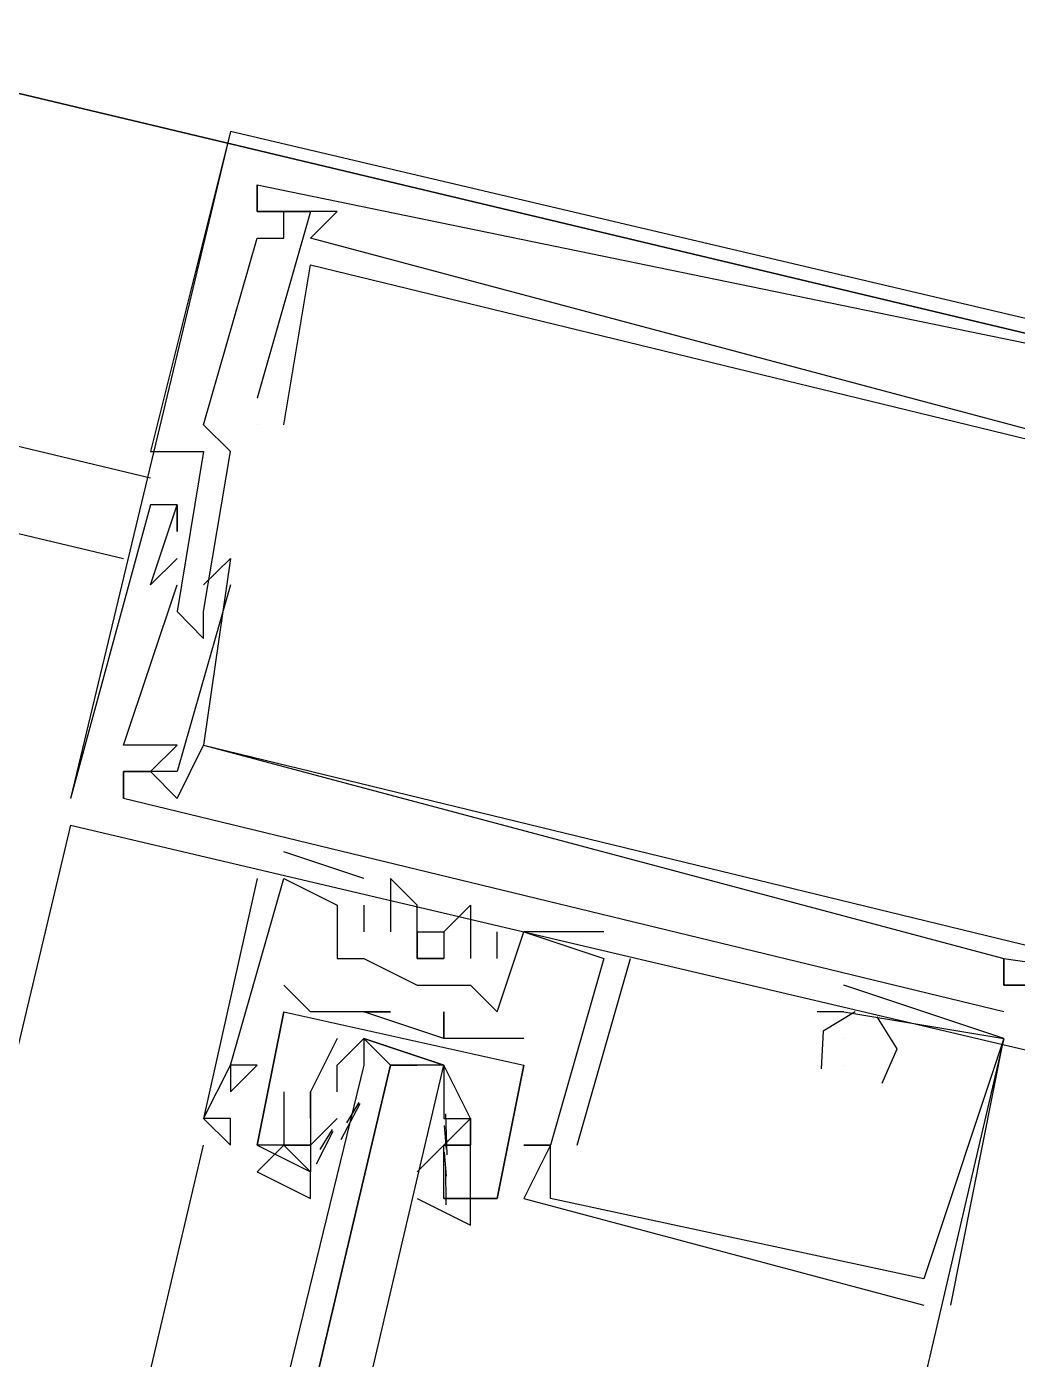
# Model space of a CAD drawing. Header units: feet. Extents: x -84 to 198, y -22 to 181.
# Drawn here: x 123.525 to 124.02, y 90.084 to 90.75 of the extents above; entities that cross this region are included whole.
import ezdxf

# ---------------------------------------------------------------- set-up
doc = ezdxf.new("R2010")
doc.units = ezdxf.units.FT
doc.layers.add('A-LINEA', color=7, linetype='CONTINUOUS')
doc.layers.add('A-MURO-CONCRETO', color=8, linetype='CONTINUOUS')

msp = doc.modelspace()

# ---------------------------------------------------------------- linework, layer by layer
at = {"layer": 'A-LINEA'}
for p, q in [((123.5867, 90.5244), (120.8667, 91.1778)), ((120.8, 91.1378), (123.5733, 90.4844)), ((123.6267, 90.6978), (123.5467, 90.3644)), ((124.3067, 90.5378), (123.6267, 90.6978)), ((123.6267, 90.6978), (123.6267, 90.6978)), ((124.3067, 90.5378), (123.6267, 90.6978)), ((123.6267, 90.6978), (123.6267, 90.6978)), ((124.3067, 90.5378), (123.6267, 90.6978)), ((123.6267, 90.6978), (123.6267, 90.6978)), ((123.6267, 90.6844), (123.6267, 90.6844)), ((123.6267, 90.6844), (123.6267, 90.6844)), ((123.6267, 90.6844), (123.6267, 90.6844)), ((123.64, 90.6711), (123.64, 90.6711)), ((123.64, 90.6711), (123.64, 90.6711)), ((123.64, 90.6711), (123.64, 90.6711)), ((123.64, 90.6711), (123.64, 90.6711)), ((123.64, 90.6711), (123.64, 90.6711)), ((123.64, 90.6711), (123.64, 90.6711)), ((123.6533, 90.6711), (123.6533, 90.6711)), ((123.6533, 90.6711), (123.6533, 90.6711)), ((123.6533, 90.6711), (123.6533, 90.6711)), ((123.6533, 90.6711), (123.6533, 90.6711)), ((123.6533, 90.6711), (123.6533, 90.6711)), ((123.6533, 90.6711), (123.6533, 90.6711)), ((123.64, 90.6578), (123.64, 90.6578)), ((123.64, 90.6578), (123.64, 90.6578)), ((123.64, 90.6578), (123.64, 90.6578)), ((123.64, 90.6578), (123.64, 90.6578)), ((123.64, 90.6578), (123.64, 90.6578)), ((123.64, 90.6578), (123.64, 90.6578)), ((123.68, 90.6578), (123.6533, 90.6578)), ((123.6533, 90.6578), (123.6533, 90.6578)), ((123.6533, 90.6578), (123.6533, 90.6578)), ((123.68, 90.6578), (123.6533, 90.6578)), ((123.6533, 90.6578), (123.6533, 90.6578)), ((123.6533, 90.6578), (123.6533, 90.6578)), ((123.68, 90.6578), (123.6533, 90.6578)), ((123.6533, 90.6578), (123.6533, 90.6578)), ((123.6533, 90.6578), (123.6533, 90.6578)), ((123.6667, 90.6578), (123.6667, 90.6578)), ((123.6667, 90.6578), (123.6667, 90.6578)), ((123.6667, 90.6578), (123.6667, 90.6578)), ((123.6667, 90.6578), (123.6667, 90.6578)), ((123.6667, 90.6578), (123.6667, 90.6578)), ((123.6667, 90.6578), (123.6667, 90.6578)), ((123.68, 90.6578), (123.68, 90.6578)), ((123.68, 90.6578), (123.68, 90.6578)), ((123.68, 90.6578), (123.68, 90.6578)), ((123.64, 90.6444), (123.64, 90.6444)), ((123.64, 90.6444), (123.64, 90.6444)), ((123.64, 90.6444), (123.64, 90.6444)), ((123.6533, 90.6444), (123.6533, 90.6444)), ((123.6533, 90.6444), (123.6533, 90.6444)), ((123.6533, 90.6444), (123.6533, 90.6444)), ((123.6667, 90.6444), (123.6667, 90.6444)), ((123.6667, 90.6444), (123.6667, 90.6444)), ((123.6667, 90.6444), (123.6667, 90.6444)), ((123.6667, 90.6311), (123.6667, 90.6311)), ((123.6667, 90.6311), (123.6667, 90.6311)), ((123.6667, 90.6311), (123.6667, 90.6311)), ((123.64, 90.5644), (123.64, 90.5644)), ((123.64, 90.5644), (123.64, 90.5644)), ((123.64, 90.5644), (123.64, 90.5644)), ((123.6133, 90.5511), (123.6133, 90.5511)), ((123.6133, 90.5511), (123.6133, 90.5511)), ((123.6133, 90.5511), (123.6133, 90.5511)), ((123.64, 90.5511), (123.64, 90.5511)), ((123.64, 90.5511), (123.64, 90.5511)), ((123.64, 90.5511), (123.64, 90.5511)), ((123.64, 90.5511), (123.64, 90.5511)), ((123.64, 90.5511), (123.64, 90.5511)), ((123.64, 90.5511), (123.64, 90.5511)), ((123.6533, 90.5511), (123.6533, 90.5511)), ((123.6533, 90.5511), (123.6533, 90.5511)), ((123.6533, 90.5511), (123.6533, 90.5511)), ((123.5867, 90.5378), (123.5867, 90.5378)), ((123.5867, 90.5378), (123.5867, 90.5378)), ((123.5867, 90.5378), (123.5867, 90.5378)), ((123.6133, 90.5378), (123.6133, 90.5378)), ((123.6133, 90.5378), (123.6133, 90.5378)), ((123.6133, 90.5378), (123.6133, 90.5378)), ((123.6267, 90.5378), (123.6267, 90.5378)), ((123.6267, 90.5378), (123.6267, 90.5378)), ((123.6267, 90.5378), (123.6267, 90.5378)), ((123.5867, 90.5111), (123.5867, 90.5111)), ((123.5867, 90.5111), (123.5867, 90.5111)), ((123.5867, 90.5111), (123.5867, 90.5111)), ((123.6, 90.5111), (123.6, 90.5111)), ((123.6, 90.5111), (123.6, 90.5111)), ((123.6, 90.5111), (123.6, 90.5111)), ((123.6, 90.5111), (123.6, 90.5111)), ((123.6, 90.5111), (123.6, 90.5111)), ((123.6, 90.5111), (123.6, 90.5111)), ((123.6, 90.4978), (123.6, 90.4978)), ((123.6, 90.4978), (123.6, 90.4978)), ((123.6, 90.4978), (123.6, 90.4978)), ((123.6, 90.4844), (123.6, 90.4844)), ((123.6, 90.4844), (123.6, 90.4844)), ((123.6, 90.4844), (123.6, 90.4844)), ((123.6267, 90.4844), (123.6267, 90.4844)), ((123.6267, 90.4844), (123.6267, 90.4844)), ((123.6267, 90.4844), (123.6267, 90.4844)), ((123.5867, 90.4711), (123.5867, 90.4711)), ((123.5867, 90.4711), (123.5867, 90.4711)), ((123.5867, 90.4711), (123.5867, 90.4711)), ((123.6, 90.4711), (123.6, 90.4711)), ((123.6, 90.4711), (123.6, 90.4711)), ((123.6, 90.4711), (123.6, 90.4711)), ((123.6133, 90.4711), (123.6133, 90.4711)), ((123.6133, 90.4711), (123.6133, 90.4711)), ((123.6133, 90.4711), (123.6133, 90.4711)), ((123.6267, 90.4711), (123.6267, 90.4711)), ((123.6267, 90.4711), (123.6267, 90.4711)), ((123.6267, 90.4711), (123.6267, 90.4711)), ((123.6, 90.4578), (123.6, 90.4578)), ((123.6, 90.4578), (123.6, 90.4578)), ((123.6, 90.4578), (123.6, 90.4578)), ((123.6133, 90.4578), (123.6133, 90.4578)), ((123.6133, 90.4578), (123.6133, 90.4578)), ((123.6133, 90.4578), (123.6133, 90.4578)), ((123.6133, 90.4444), (123.6133, 90.4444)), ((123.6133, 90.4444), (123.6133, 90.4444)), ((123.6133, 90.4444), (123.6133, 90.4444)), ((123.5733, 90.3911), (123.5733, 90.3911)), ((123.5733, 90.3911), (123.5733, 90.3911)), ((123.5733, 90.3911), (123.5733, 90.3911)), ((123.5867, 90.3911), (123.5867, 90.3911)), ((123.5867, 90.3911), (123.5867, 90.3911)), ((123.5867, 90.3911), (123.5867, 90.3911)), ((123.6, 90.3911), (123.6, 90.3911)), ((123.6, 90.3911), (123.6, 90.3911)), ((123.6, 90.3911), (123.6, 90.3911)), ((123.6133, 90.3911), (123.6133, 90.3911)), ((123.6133, 90.3911), (123.6133, 90.3911)), ((123.6133, 90.3911), (123.6133, 90.3911)), ((123.6133, 90.3911), (123.6133, 90.3911)), ((123.6133, 90.3911), (123.6133, 90.3911)), ((123.6133, 90.3911), (123.6133, 90.3911)), ((123.5733, 90.3778), (123.5733, 90.3778)), ((123.5733, 90.3778), (123.5733, 90.3778)), ((123.5733, 90.3778), (123.5733, 90.3778)), ((123.5733, 90.3778), (123.5733, 90.3778)), ((123.5733, 90.3778), (123.5733, 90.3778)), ((123.5733, 90.3778), (123.5733, 90.3778)), ((123.5733, 90.3778), (123.5733, 90.3778)), ((123.5733, 90.3778), (123.5733, 90.3778)), ((123.5733, 90.3778), (123.5733, 90.3778)), ((123.5867, 90.3778), (123.5867, 90.3778)), ((123.5867, 90.3778), (123.5867, 90.3778)), ((123.5867, 90.3778), (123.5867, 90.3778)), ((123.5867, 90.3778), (123.5867, 90.3778)), ((123.5867, 90.3778), (123.5867, 90.3778)), ((123.5867, 90.3778), (123.5867, 90.3778)), ((123.6, 90.3778), (123.6, 90.3778)), ((123.6, 90.3778), (123.6, 90.3778)), ((123.6, 90.3778), (123.6, 90.3778)), ((123.5467, 90.3644), (123.5467, 90.3644)), ((123.5467, 90.3644), (123.5467, 90.3644)), ((123.5467, 90.3644), (123.5467, 90.3644)), ((123.5733, 90.3644), (123.5733, 90.3644)), ((124.0133, 90.2578), (123.5733, 90.3644)), ((123.5733, 90.3644), (123.5733, 90.3644)), ((124.0133, 90.2578), (123.5733, 90.3644)), ((123.5733, 90.3644), (123.5733, 90.3644)), ((124.0133, 90.2578), (123.5733, 90.3644)), ((123.6, 90.3644), (123.6, 90.3644)), ((123.6, 90.3644), (123.6, 90.3644)), ((123.6, 90.3644), (123.6, 90.3644)), ((123.5467, 90.3511), (121.88, 83.3378)), ((123.5467, 90.3511), (124.2267, 90.1911)), ((123.5467, 90.3511), (123.5467, 90.3511)), ((123.5467, 90.3511), (124.2267, 90.1911)), ((123.5467, 90.3511), (123.5467, 90.3511)), ((123.5467, 90.3511), (124.2267, 90.1911)), ((123.5467, 90.3511), (123.5467, 90.3511)), ((123.6933, 90.3244), (123.6533, 90.3378)), ((123.6533, 90.3378), (123.6533, 90.3378)), ((123.6933, 90.3244), (123.6533, 90.3378)), ((123.6533, 90.3378), (123.6533, 90.3378)), ((123.6933, 90.3244), (123.6533, 90.3378)), ((123.6533, 90.3378), (123.6533, 90.3378)), ((123.64, 90.3244), (123.64, 90.3244)), ((123.64, 90.3244), (123.64, 90.3244)), ((123.64, 90.3244), (123.64, 90.3244)), ((123.6533, 90.3244), (123.6533, 90.3244)), ((123.6533, 90.3244), (123.6533, 90.3244)), ((123.6533, 90.3244), (123.6533, 90.3244)), ((123.6533, 90.3244), (123.6533, 90.3244)), ((123.6533, 90.3244), (123.6533, 90.3244)), ((123.6533, 90.3244), (123.6533, 90.3244)), ((123.6933, 90.3244), (123.6933, 90.3244)), ((123.6933, 90.3244), (123.6933, 90.3244)), ((123.6933, 90.3244), (123.6933, 90.3244)), ((123.7067, 90.3244), (123.7067, 90.3244)), ((123.7067, 90.3244), (123.7067, 90.3244)), ((123.7067, 90.3244), (123.7067, 90.3244)), ((123.68, 90.3111), (123.68, 90.3111)), ((123.68, 90.3111), (123.68, 90.3111)), ((123.68, 90.3111), (123.68, 90.3111)), ((123.68, 90.3111), (123.68, 90.3111)), ((123.68, 90.3111), (123.68, 90.3111)), ((123.68, 90.3111), (123.68, 90.3111)), ((123.6933, 90.3111), (123.6933, 90.3111)), ((123.6933, 90.3111), (123.6933, 90.3111)), ((123.6933, 90.3111), (123.6933, 90.3111)), ((123.72, 90.3111), (123.72, 90.3111)), ((123.72, 90.3111), (123.72, 90.3111)), ((123.72, 90.3111), (123.72, 90.3111)), ((123.7467, 90.3111), (123.7467, 90.3111)), ((123.7467, 90.3111), (123.7467, 90.3111)), ((123.7467, 90.3111), (123.7467, 90.3111)), ((123.6933, 90.2978), (123.6933, 90.2978)), ((123.6933, 90.2978), (123.6933, 90.2978)), ((123.6933, 90.2978), (123.6933, 90.2978)), ((123.7067, 90.2978), (123.7067, 90.2978)), ((123.7067, 90.2978), (123.7067, 90.2978)), ((123.7067, 90.2978), (123.7067, 90.2978)), ((123.72, 90.2978), (123.72, 90.2978)), ((123.72, 90.2978), (123.72, 90.2978)), ((123.72, 90.2978), (123.72, 90.2978)), ((123.7333, 90.2978), (123.7333, 90.2978)), ((123.7333, 90.2978), (123.7333, 90.2978)), ((123.7333, 90.2978), (123.7333, 90.2978)), ((123.76, 90.2844), (123.76, 90.2978)), ((123.76, 90.2978), (123.76, 90.2978)), ((123.76, 90.2844), (123.76, 90.2978)), ((123.76, 90.2978), (123.76, 90.2978)), ((123.76, 90.2844), (123.76, 90.2978)), ((123.76, 90.2978), (123.76, 90.2978)), ((123.7733, 90.2978), (123.7733, 90.2978)), ((123.7733, 90.2978), (123.7733, 90.2978)), ((123.7733, 90.2978), (123.7733, 90.2978)), ((123.7733, 90.2978), (123.7733, 90.2978)), ((123.7733, 90.2978), (123.7733, 90.2978)), ((123.7733, 90.2978), (123.7733, 90.2978)), ((123.8133, 90.2978), (123.8133, 90.2978)), ((123.8133, 90.2978), (123.8133, 90.2978)), ((123.8133, 90.2978), (123.8133, 90.2978)), ((123.68, 90.2844), (123.68, 90.2844)), ((123.68, 90.2844), (123.68, 90.2844)), ((123.68, 90.2844), (123.68, 90.2844)), ((123.6933, 90.2844), (123.6933, 90.2844)), ((123.6933, 90.2844), (123.6933, 90.2844)), ((123.6933, 90.2844), (123.6933, 90.2844)), ((123.72, 90.2844), (123.72, 90.2844)), ((123.72, 90.2844), (123.72, 90.2844)), ((123.72, 90.2844), (123.72, 90.2844)), ((123.7467, 90.2844), (123.7467, 90.2844)), ((123.7467, 90.2844), (123.7467, 90.2844)), ((123.7467, 90.2844), (123.7467, 90.2844)), ((123.76, 90.2844), (123.76, 90.2844)), ((123.76, 90.2844), (123.76, 90.2844)), ((123.76, 90.2844), (123.76, 90.2844)), ((123.8, 90.1911), (123.8267, 90.2844)), ((123.8, 90.1911), (123.8267, 90.2844)), ((123.8, 90.1911), (123.8267, 90.2844)), ((123.8133, 90.2844), (123.8133, 90.2844)), ((123.8133, 90.2844), (123.8133, 90.2844)), ((123.8133, 90.2844), (123.8133, 90.2844)), ((123.8133, 90.2844), (123.8133, 90.2844)), ((123.8133, 90.2844), (123.8133, 90.2844)), ((123.8133, 90.2844), (123.8133, 90.2844)), ((123.8267, 90.2844), (123.8267, 90.2844)), ((123.8267, 90.2844), (123.8267, 90.2844)), ((123.8267, 90.2844), (123.8267, 90.2844)), ((124.0133, 90.2844), (124.0133, 90.2844)), ((124.0133, 90.2844), (124.0133, 90.2844)), ((124.0133, 90.2844), (124.0133, 90.2844)), ((124.0133, 90.2844), (124.0133, 90.2844)), ((124.0133, 90.2844), (124.0133, 90.2844)), ((124.0133, 90.2844), (124.0133, 90.2844)), ((124.0133, 90.2844), (124.0133, 90.2844)), ((124.0133, 90.2844), (124.0133, 90.2844)), ((124.0133, 90.2844), (124.0133, 90.2844)), ((124.0133, 90.2844), (124.0133, 90.2844)), ((124.0133, 90.2844), (124.0133, 90.2844)), ((124.0133, 90.2844), (124.0133, 90.2844)), ((123.6533, 90.2711), (123.6533, 90.2711)), ((123.6533, 90.2711), (123.6533, 90.2711)), ((123.72, 90.2711), (123.72, 90.2711)), ((123.72, 90.2711), (123.72, 90.2711)), ((123.72, 90.2711), (123.72, 90.2711)), ((123.7467, 90.2711), (123.7467, 90.2711)), ((123.7467, 90.2711), (123.7467, 90.2711)), ((123.7467, 90.2711), (123.7467, 90.2711)), ((123.9333, 90.2711), (123.9333, 90.2711)), ((123.9333, 90.2711), (123.9333, 90.2711)), ((123.9333, 90.2711), (123.9333, 90.2711)), ((124.0133, 90.2711), (124.0133, 90.2711)), ((124.0133, 90.2711), (124.0133, 90.2711)), ((124.0133, 90.2711), (124.0133, 90.2711)), ((124.0133, 90.2711), (124.0133, 90.2711)), ((124.0133, 90.2711), (124.0133, 90.2711)), ((124.0133, 90.2711), (124.0133, 90.2711)), ((124.0133, 90.2711), (124.0133, 90.2711)), ((124.0133, 90.2711), (124.0133, 90.2711)), ((124.0133, 90.2711), (124.0133, 90.2711)), ((123.6533, 90.2578), (123.6533, 90.2578)), ((123.6533, 90.2578), (123.6533, 90.2578)), ((123.6667, 90.2578), (123.6667, 90.2578)), ((123.6667, 90.2578), (123.6667, 90.2578)), ((123.68, 90.2578), (123.68, 90.2578)), ((123.68, 90.2578), (123.68, 90.2578)), ((123.6933, 90.2578), (123.6933, 90.2578)), ((123.6933, 90.2578), (123.6933, 90.2578)), ((123.6933, 90.2578), (123.6933, 90.2578)), ((123.6933, 90.2578), (123.6933, 90.2578)), ((123.7067, 90.2578), (123.7067, 90.2578)), ((123.7067, 90.2578), (123.7067, 90.2578)), ((123.7333, 90.2578), (123.7333, 90.2578)), ((123.7333, 90.2578), (123.7333, 90.2578)), ((123.76, 90.2578), (123.76, 90.2578)), ((123.76, 90.2578), (123.76, 90.2578)), ((123.76, 90.2578), (123.76, 90.2578)), ((123.9333, 90.2578), (123.92, 90.2578)), ((123.92, 90.2578), (123.92, 90.2578)), ((123.9333, 90.2578), (123.92, 90.2578)), ((123.92, 90.2578), (123.92, 90.2578)), ((123.9333, 90.2578), (123.92, 90.2578)), ((123.92, 90.2578), (123.92, 90.2578)), ((123.9333, 90.2578), (123.9333, 90.2578)), ((123.9333, 90.2578), (123.9333, 90.2578)), ((123.9333, 90.2578), (123.9333, 90.2578)), ((123.9333, 90.2578), (123.9333, 90.2578)), ((123.9333, 90.2578), (123.9333, 90.2578)), ((123.9333, 90.2578), (123.9333, 90.2578)), ((124.0133, 90.2578), (124.0133, 90.2578)), ((124.0133, 90.2578), (124.0133, 90.2578)), ((124.0133, 90.2578), (124.0133, 90.2578)), ((123.7333, 90.2444), (123.7333, 90.2444)), ((123.7333, 90.2444), (123.7333, 90.2444)), ((123.7333, 90.2444), (123.7333, 90.2444)), ((123.7333, 90.2444), (123.7333, 90.2444)), ((123.76, 90.2444), (123.76, 90.2444)), ((123.76, 90.2444), (123.76, 90.2444)), ((123.7733, 90.2444), (123.7733, 90.2444)), ((123.7733, 90.2444), (123.7733, 90.2444)), ((123.9333, 90.2444), (123.9333, 90.2444)), ((123.9333, 90.2444), (123.9333, 90.2444)), ((123.9333, 90.2444), (123.9333, 90.2444)), ((124.0133, 90.2444), (124.0133, 90.2444)), ((124.0133, 90.2444), (124.0133, 90.2444)), ((124.0133, 90.2444), (124.0133, 90.2444)), ((124.0133, 90.2444), (124.0133, 90.2444)), ((124.0133, 90.2444), (124.0133, 90.2444)), ((124.0133, 90.2444), (124.0133, 90.2444)), ((123.6267, 90.2311), (123.6267, 90.2311)), ((123.6267, 90.2311), (123.6267, 90.2311)), ((123.6267, 90.2311), (123.6267, 90.2311)), ((123.6267, 90.2311), (123.6267, 90.2311)), ((123.6267, 90.2311), (123.6267, 90.2311)), ((123.6267, 90.2311), (123.6267, 90.2311)), ((123.64, 90.2311), (123.64, 90.2311)), ((123.64, 90.2311), (123.64, 90.2311)), ((123.64, 90.2311), (123.64, 90.2311)), ((123.68, 90.2311), (123.68, 90.2311)), ((123.7067, 90.2311), (123.72, 90.2311)), ((123.7733, 90.2311), (123.7733, 90.2311)), ((123.7733, 90.2311), (123.7733, 90.2311)), ((123.7733, 90.2311), (123.7733, 90.2311)), ((123.7733, 90.2311), (123.7733, 90.2311)), ((123.92, 90.2311), (123.92, 90.2311)), ((123.92, 90.2311), (123.92, 90.2311)), ((123.92, 90.2311), (123.92, 90.2311)), ((123.92, 90.2311), (123.92, 90.2311)), ((123.92, 90.2311), (123.92, 90.2311)), ((123.92, 90.2311), (123.92, 90.2311)), ((123.9333, 90.2311), (123.9333, 90.2311)), ((123.9333, 90.2311), (123.9333, 90.2311)), ((123.9333, 90.2311), (123.9333, 90.2311)), ((123.9333, 90.2311), (123.9333, 90.2311)), ((123.9333, 90.2311), (123.9333, 90.2311)), ((123.9333, 90.2311), (123.9333, 90.2311)), ((123.6267, 90.2178), (123.6267, 90.2178)), ((123.6267, 90.2178), (123.6267, 90.2178)), ((123.6267, 90.2178), (123.6267, 90.2178)), ((123.6533, 90.2178), (123.6533, 90.2178)), ((123.6533, 90.2178), (123.6533, 90.2178)), ((123.6667, 90.2044), (123.6667, 90.2178)), ((123.6667, 90.2178), (123.6667, 90.2178)), ((123.6667, 90.2044), (123.6667, 90.2178)), ((123.6667, 90.2178), (123.6667, 90.2178)), ((123.7333, 90.2178), (123.7333, 90.2178)), ((123.682, 90.1939), (123.6916, 90.2119)), ((123.6848, 90.2022), (123.6911, 90.2124)), ((123.6133, 90.2044), (123.6133, 90.2044)), ((123.6133, 90.2044), (123.6133, 90.2044)), ((123.6133, 90.2044), (123.6133, 90.2044)), ((123.6133, 90.2044), (123.6133, 90.2044)), ((123.6133, 90.2044), (123.6133, 90.2044)), ((123.6133, 90.2044), (123.6133, 90.2044)), ((123.6267, 90.2044), (123.6267, 90.2044)), ((123.6267, 90.2044), (123.6267, 90.2044)), ((123.6267, 90.2044), (123.6267, 90.2044)), ((123.6667, 90.2044), (123.6667, 90.2044)), ((123.6667, 90.1911), (123.68, 90.2044)), ((123.6667, 90.2044), (123.6667, 90.2044)), ((123.68, 90.2044), (123.68, 90.2044)), ((123.7333, 90.2044), (123.7333, 90.2044)), ((123.7333, 90.2044), (123.7333, 90.2044)), ((123.7342, 90.2068), (123.7348, 90.1863)), ((123.7467, 90.2044), (123.7467, 90.2044)), ((123.7467, 90.2044), (123.7467, 90.2044)), ((123.7467, 90.2044), (123.7467, 90.2044)), ((123.7467, 90.2044), (123.7467, 90.2044)), ((123.6697, 90.1818), (123.6781, 90.1981)), ((123.6715, 90.1889), (123.6777, 90.199)), ((123.7335, 90.2009), (123.7345, 90.1891)), ((123.2267, 88.5511), (123.6133, 90.1911)), ((123.6267, 90.1911), (123.6267, 90.1911)), ((123.6267, 90.1911), (123.6267, 90.1911)), ((123.6267, 90.1911), (123.6267, 90.1911)), ((123.64, 90.1911), (123.64, 90.1911)), ((123.64, 90.1911), (123.64, 90.1911)), ((123.64, 90.1911), (123.64, 90.1911)), ((123.64, 90.1911), (123.64, 90.1911)), ((123.6533, 90.1911), (123.6533, 90.1911)), ((123.6533, 90.1911), (123.6533, 90.1911)), ((123.6667, 90.1911), (123.6667, 90.1911)), ((123.6667, 90.1911), (123.6667, 90.1911)), ((123.7333, 90.1911), (123.72, 90.1778)), ((123.72, 90.1911), (123.72, 90.1911)), ((123.7333, 90.1911), (123.7333, 90.1911)), ((123.7333, 90.1911), (123.7333, 90.1911)), ((123.7467, 90.1911), (123.7467, 90.1911)), ((123.7467, 90.1911), (123.7467, 90.1911)), ((123.7733, 90.1911), (123.7733, 90.1911)), ((123.7733, 90.1911), (123.7733, 90.1911)), ((123.7733, 90.1911), (123.7733, 90.1911)), ((123.7867, 90.1911), (123.7867, 90.1911)), ((123.7867, 90.1911), (123.7867, 90.1911)), ((123.7867, 90.1911), (123.7867, 90.1911)), ((123.7867, 90.1911), (123.7867, 90.1911)), ((123.7867, 90.1911), (123.7867, 90.1911)), ((123.7867, 90.1911), (123.7867, 90.1911)), ((123.7867, 90.1911), (123.7867, 90.1911)), ((123.7867, 90.1911), (123.7867, 90.1911)), ((123.7867, 90.1911), (123.7867, 90.1911)), ((123.8, 90.1911), (123.8, 90.1911)), ((123.8, 90.1911), (123.8, 90.1911)), ((123.8, 90.1911), (123.8, 90.1911)), ((123.7335, 90.1876), (123.7345, 90.1757)), ((123.6667, 90.1778), (123.6667, 90.1778)), ((123.6667, 90.1778), (123.6667, 90.1778)), ((123.7333, 90.1778), (123.7333, 90.1778)), ((123.7333, 90.1778), (123.7333, 90.1778)), ((123.7341, 90.1796), (123.7344, 90.1613)), ((123.7333, 90.1644), (123.7333, 90.1644)), ((123.7333, 90.1644), (123.7333, 90.1644)), ((123.7467, 90.1644), (123.7467, 90.1644)), ((123.7467, 90.1644), (123.7467, 90.1644)), ((123.76, 90.1644), (123.76, 90.1644)), ((123.76, 90.1644), (123.76, 90.1644)), ((123.76, 90.1644), (123.76, 90.1644)), ((123.76, 90.1644), (123.76, 90.1644)), ((123.7733, 90.1644), (123.7733, 90.1644)), ((123.7733, 90.1644), (123.7733, 90.1644)), ((123.7733, 90.1644), (123.7733, 90.1644)), ((123.7867, 90.1644), (123.7867, 90.1644)), ((123.7867, 90.1644), (123.7867, 90.1644)), ((123.7867, 90.1644), (123.7867, 90.1644)), ((123.9733, 90.1244), (123.9733, 90.1244)), ((123.9733, 90.1244), (123.9733, 90.1244)), ((123.9733, 90.1244), (123.9733, 90.1244)), ((123.9733, 90.1111), (123.9733, 90.1111)), ((123.9733, 90.1111), (123.9733, 90.1111)), ((123.9733, 90.1111), (123.9733, 90.1111)), ((123.9867, 90.1111), (123.9867, 90.1111)), ((123.9867, 90.1111), (123.9867, 90.1111)), ((123.9867, 90.1111), (123.9867, 90.1111))]:
    msp.add_line(p, q, dxfattribs=at)
for points in [[(124.44, 90.4978), (124.7867, 91.9644), (121.3733, 92.7644), (121.0267, 91.3111), (124.44, 90.4978)], [(123.6267, 90.6978), (123.5867, 90.5378), (123.6133, 90.5378), (123.6, 90.4578), (123.6133, 90.4444), (123.6133, 90.4578), (123.6267, 90.5378), (123.6133, 90.5511), (123.64, 90.6444), (123.6533, 90.6444), (123.6533, 90.6578), (123.64, 90.6578), (123.64, 90.6711), (124.0933, 90.5778)], [(123.6267, 90.6978), (123.5867, 90.5378), (123.6133, 90.5378), (123.6, 90.4578), (123.6133, 90.4444), (123.6133, 90.4578), (123.6267, 90.5378), (123.6133, 90.5511), (123.64, 90.6444), (123.6533, 90.6444), (123.6533, 90.6578), (123.64, 90.6578), (123.64, 90.6711), (124.0933, 90.5778)], [(123.6267, 90.6978), (123.5867, 90.5378), (123.6133, 90.5378), (123.6, 90.4578), (123.6133, 90.4444), (123.6133, 90.4578), (123.6267, 90.5378), (123.6133, 90.5511), (123.64, 90.6444), (123.6533, 90.6444), (123.6533, 90.6578), (123.64, 90.6578), (123.64, 90.6711), (124.0933, 90.5778)], [(123.64, 90.6711), (123.64, 90.6578), (123.6667, 90.6578), (123.64, 90.5644)], [(123.64, 90.6711), (123.64, 90.6578), (123.6667, 90.6578), (123.64, 90.5644)], [(123.64, 90.6711), (123.64, 90.6578), (123.6667, 90.6578), (123.64, 90.5644)], [(124.0667, 90.5378), (123.6667, 90.6444), (123.68, 90.6578)], [(124.0667, 90.5378), (123.6667, 90.6444), (123.68, 90.6578)], [(124.0667, 90.5378), (123.6667, 90.6444), (123.68, 90.6578)], [(123.6533, 90.5511), (123.6667, 90.6311), (124.16, 90.5111), (124.1467, 90.4311), (124.1467, 90.4311), (124.16, 90.4311)], [(123.6533, 90.5511), (123.6667, 90.6311), (124.16, 90.5111), (124.1467, 90.4311), (124.1467, 90.4311), (124.16, 90.4311)], [(123.6533, 90.5511), (123.6667, 90.6311), (124.16, 90.5111), (124.1467, 90.4311), (124.1467, 90.4311), (124.16, 90.4311)], [(123.6133, 90.4711), (123.6267, 90.4844), (123.6133, 90.3911), (124.1067, 90.2711), (124.1333, 90.3644), (124.1333, 90.3644), (124.1333, 90.3511), (124.12, 90.2711), (124.1067, 90.2444), (124.12, 90.2711), (124.1867, 90.5511)], [(123.6133, 90.4711), (123.6267, 90.4844), (123.6133, 90.3911), (124.1067, 90.2711), (124.1333, 90.3644), (124.1333, 90.3644), (124.1333, 90.3511), (124.12, 90.2711), (124.1067, 90.2444), (124.12, 90.2711), (124.1867, 90.5511)], [(123.6133, 90.4711), (123.6267, 90.4844), (123.6133, 90.3911), (124.1067, 90.2711), (124.1333, 90.3644), (124.1333, 90.3644), (124.1333, 90.3511), (124.12, 90.2711), (124.1067, 90.2444), (124.12, 90.2711), (124.1867, 90.5511)], [(123.6, 90.4844), (123.5867, 90.4711), (123.6, 90.5111), (123.6, 90.4978), (123.6, 90.5111), (123.5867, 90.5111), (123.5467, 90.3644)], [(123.6, 90.4844), (123.5867, 90.4711), (123.6, 90.5111), (123.6, 90.4978), (123.6, 90.5111), (123.5867, 90.5111), (123.5467, 90.3644)], [(123.6, 90.4844), (123.5867, 90.4711), (123.6, 90.5111), (123.6, 90.4978), (123.6, 90.5111), (123.5867, 90.5111), (123.5467, 90.3644)], [(123.6267, 90.4711), (123.6, 90.3778), (123.5733, 90.3778), (123.5733, 90.3644), (123.5733, 90.3778)], [(123.6, 90.3911), (123.5733, 90.3911), (123.6, 90.4711)], [(123.6267, 90.4711), (123.6, 90.3778), (123.5733, 90.3778), (123.5733, 90.3644), (123.5733, 90.3778)], [(123.6, 90.3911), (123.5733, 90.3911), (123.6, 90.4711)], [(123.6267, 90.4711), (123.6, 90.3778), (123.5733, 90.3778), (123.5733, 90.3644), (123.5733, 90.3778)], [(123.6, 90.3911), (123.5733, 90.3911), (123.6, 90.4711)], [(123.5733, 90.3644), (123.5733, 90.3778), (123.5867, 90.3778), (123.6, 90.3911)], [(123.5733, 90.3644), (123.5733, 90.3778), (123.5867, 90.3778), (123.6, 90.3911)], [(123.5733, 90.3644), (123.5733, 90.3778), (123.5867, 90.3778), (123.6, 90.3911)], [(123.5867, 90.3778), (123.6, 90.3644), (123.6133, 90.3911), (124.0133, 90.2844), (124.0133, 90.2711), (124.0267, 90.2711), (124.0133, 90.2711), (124.0133, 90.2844), (124.1067, 90.2711)], [(123.5867, 90.3778), (123.6, 90.3644), (123.6133, 90.3911), (124.0133, 90.2844), (124.0133, 90.2711), (124.0267, 90.2711), (124.0133, 90.2711), (124.0133, 90.2844), (124.1067, 90.2711)], [(123.5867, 90.3778), (123.6, 90.3644), (123.6133, 90.3911), (124.0133, 90.2844), (124.0133, 90.2711), (124.0267, 90.2711), (124.0133, 90.2711), (124.0133, 90.2844), (124.1067, 90.2711)], [(123.64, 90.3244), (123.6133, 90.2044), (123.6267, 90.1911), (123.6267, 90.2044), (123.6133, 90.2044), (123.6267, 90.2311), (123.6267, 90.2178), (123.64, 90.2311), (123.6267, 90.2311), (123.6533, 90.3244), (123.68, 90.3111), (123.68, 90.2844), (123.6933, 90.2844), (123.72, 90.2711), (123.7467, 90.2711), (123.76, 90.2578), (123.7733, 90.2978), (123.8133, 90.2844), (123.7867, 90.1911), (123.7733, 90.1911), (123.7867, 90.1911), (123.7733, 90.1644), (123.9733, 90.1111)], [(123.64, 90.3244), (123.6133, 90.2044), (123.6267, 90.1911), (123.6267, 90.2044), (123.6133, 90.2044), (123.6267, 90.2311), (123.6267, 90.2178), (123.64, 90.2311), (123.6267, 90.2311), (123.6533, 90.3244), (123.68, 90.3111), (123.68, 90.2844), (123.6933, 90.2844), (123.72, 90.2711), (123.7467, 90.2711), (123.76, 90.2578), (123.7733, 90.2978), (123.8133, 90.2844), (123.7867, 90.1911), (123.7733, 90.1911), (123.7867, 90.1911), (123.7733, 90.1644), (123.9733, 90.1111)], [(123.64, 90.3244), (123.6133, 90.2044), (123.6267, 90.1911), (123.6267, 90.2044), (123.6133, 90.2044), (123.6267, 90.2311), (123.6267, 90.2178), (123.64, 90.2311), (123.6267, 90.2311), (123.6533, 90.3244), (123.68, 90.3111), (123.68, 90.2844), (123.6933, 90.2844), (123.72, 90.2711), (123.7467, 90.2711), (123.76, 90.2578), (123.7733, 90.2978), (123.8133, 90.2844), (123.7867, 90.1911), (123.7733, 90.1911), (123.7867, 90.1911), (123.7733, 90.1644), (123.9733, 90.1111)], [(123.72, 90.2978), (123.72, 90.3111), (123.7067, 90.3244), (123.7067, 90.2978)], [(123.72, 90.2978), (123.72, 90.3111), (123.7067, 90.3244), (123.7067, 90.2978)], [(123.72, 90.2978), (123.72, 90.3111), (123.7067, 90.3244), (123.7067, 90.2978)], [(123.6933, 90.3111), (123.6933, 90.2978), (123.6933, 90.2978)], [(123.6933, 90.3111), (123.6933, 90.2978), (123.6933, 90.2978)], [(123.6933, 90.3111), (123.6933, 90.2978), (123.6933, 90.2978)], [(123.7333, 90.2978), (123.7467, 90.3111), (123.7467, 90.2844), (123.7467, 90.2844)], [(123.7333, 90.2978), (123.7467, 90.3111), (123.7467, 90.2844), (123.7467, 90.2844)], [(123.7333, 90.2978), (123.7467, 90.3111), (123.7467, 90.2844), (123.7467, 90.2844)], [(123.72, 90.2844), (123.72, 90.2978), (123.7333, 90.2978), (123.7333, 90.2844), (123.72, 90.2844), (123.72, 90.2978), (123.72, 90.2844), (123.7333, 90.2844), (123.72, 90.2844)], [(123.72, 90.2844), (123.72, 90.2978), (123.7333, 90.2978), (123.7333, 90.2844), (123.72, 90.2844), (123.72, 90.2978), (123.72, 90.2844), (123.7333, 90.2844), (123.72, 90.2844)], [(123.72, 90.2844), (123.72, 90.2978), (123.7333, 90.2978), (123.7333, 90.2844), (123.72, 90.2844), (123.72, 90.2978), (123.72, 90.2844), (123.7333, 90.2844), (123.72, 90.2844)], [(123.8133, 90.2978), (123.7733, 90.2978), (123.7733, 90.2978)], [(123.8133, 90.2978), (123.7733, 90.2978), (123.7733, 90.2978)], [(123.8133, 90.2978), (123.7733, 90.2978), (123.7733, 90.2978)], [(123.7733, 90.2444), (123.76, 90.2444), (123.7333, 90.2444), (123.7333, 90.2578), (123.7333, 90.2444), (123.6933, 90.2578), (123.7067, 90.2578), (123.6933, 90.2578), (123.68, 90.2578), (123.6667, 90.2578), (123.6533, 90.2711)], [(123.7733, 90.2444), (123.76, 90.2444), (123.7333, 90.2444), (123.7333, 90.2578), (123.7333, 90.2444), (123.6933, 90.2578), (123.7067, 90.2578), (123.6933, 90.2578), (123.68, 90.2578), (123.6667, 90.2578), (123.6533, 90.2711)], [(123.9867, 90.1111), (124.0133, 90.2444), (123.9333, 90.2711)], [(123.9867, 90.1111), (124.0133, 90.2444), (123.9333, 90.2711)], [(123.9867, 90.1111), (124.0133, 90.2444), (123.9333, 90.2711)], [(124.0133, 90.2711), (124.0267, 90.2711), (124.0267, 90.2578)], [(124.0133, 90.2711), (124.0267, 90.2711), (124.0267, 90.2578)], [(124.0133, 90.2711), (124.0267, 90.2711), (124.0267, 90.2578)], [(123.6533, 90.2578), (123.64, 90.1911), (123.6667, 90.1778)], [(123.6533, 90.2178), (123.6533, 90.1911), (123.64, 90.1911), (123.6533, 90.2578)], [(123.6533, 90.2578), (123.64, 90.1911), (123.6667, 90.1778)], [(123.6533, 90.2178), (123.6533, 90.1911), (123.64, 90.1911), (123.6533, 90.2578)], [(123.6533, 90.2578), (123.7733, 90.2311), (123.76, 90.1644), (123.7467, 90.1644), (123.7467, 90.2044)], [(123.6533, 90.2578), (123.7733, 90.2311), (123.76, 90.1644), (123.7467, 90.1644), (123.7467, 90.2044)], [(123.9333, 90.2578), (124.0133, 90.2444), (123.9733, 90.1244), (123.7867, 90.1644), (123.7867, 90.1911), (123.7867, 90.1911)], [(123.9333, 90.2578), (124.0133, 90.2444), (123.9733, 90.1244), (123.7867, 90.1644), (123.7867, 90.1911), (123.7867, 90.1911)], [(123.9333, 90.2578), (124.0133, 90.2444), (123.9733, 90.1244), (123.7867, 90.1644), (123.7867, 90.1911), (123.7867, 90.1911)], [(123.939, 90.2578), (123.9229, 90.2481), (123.9219, 90.2293)], [(123.939, 90.2578), (123.9229, 90.2481), (123.9219, 90.2293)], [(123.939, 90.2578), (123.9229, 90.2481), (123.9219, 90.2293)], [(123.9524, 90.2221), (123.9599, 90.2393), (123.9499, 90.2552)], [(123.9524, 90.2221), (123.9599, 90.2393), (123.9499, 90.2552)], [(123.9524, 90.2221), (123.9599, 90.2393), (123.9499, 90.2552)], [(124.0133, 90.2444), (123.6, 88.4711), (123.2133, 86.8578)], [(123.3333, 88.5244), (123.7333, 90.2311), (123.72, 90.2311), (123.7067, 90.2311), (123.3067, 88.5378), (123.7067, 90.2311), (123.6933, 90.2444), (123.6933, 90.2311), (123.28, 88.5378)], [(123.68, 90.2444), (123.6667, 90.2178), (123.6667, 90.2044), (123.6667, 90.1911), (123.6533, 90.1911), (123.6667, 90.1911), (123.6667, 90.1778), (123.6533, 90.1911), (123.64, 90.1778), (123.6667, 90.1644), (123.6667, 90.1778)], [(123.68, 90.2178), (123.68, 90.2311), (123.6933, 90.2444), (123.7333, 90.2311), (123.7333, 90.2178), (123.7333, 90.2044)], [(123.72, 90.1644), (123.7467, 90.1511), (123.7467, 90.1644), (123.7333, 90.1644), (123.7333, 90.1778), (123.7333, 90.1911), (123.7467, 90.1911), (123.7333, 90.1911), (123.7467, 90.2044), (123.7333, 90.2311), (123.6933, 90.2444)], [(123.7333, 90.1644), (123.76, 90.1644), (123.7733, 90.2311)], [(123.7333, 90.1644), (123.76, 90.1644), (123.7733, 90.2311)], [(123.7333, 90.2044), (123.7467, 90.2044), (123.7467, 90.1911), (123.7333, 90.1911)], [(123.7333, 90.2044), (123.7467, 90.2044), (123.7467, 90.1911), (123.7333, 90.1911)]]:
    msp.add_lwpolyline(points, dxfattribs=at)
at = {"layer": 'A-MURO-CONCRETO'}
msp.add_lwpolyline([(121.0267, 91.3111), (124.6267, 91.3111), (124.44, 90.4978), (121.0267, 91.3111), (121.0267, 91.3111)], dxfattribs=at)

doc.saveas('drawing.dxf')
